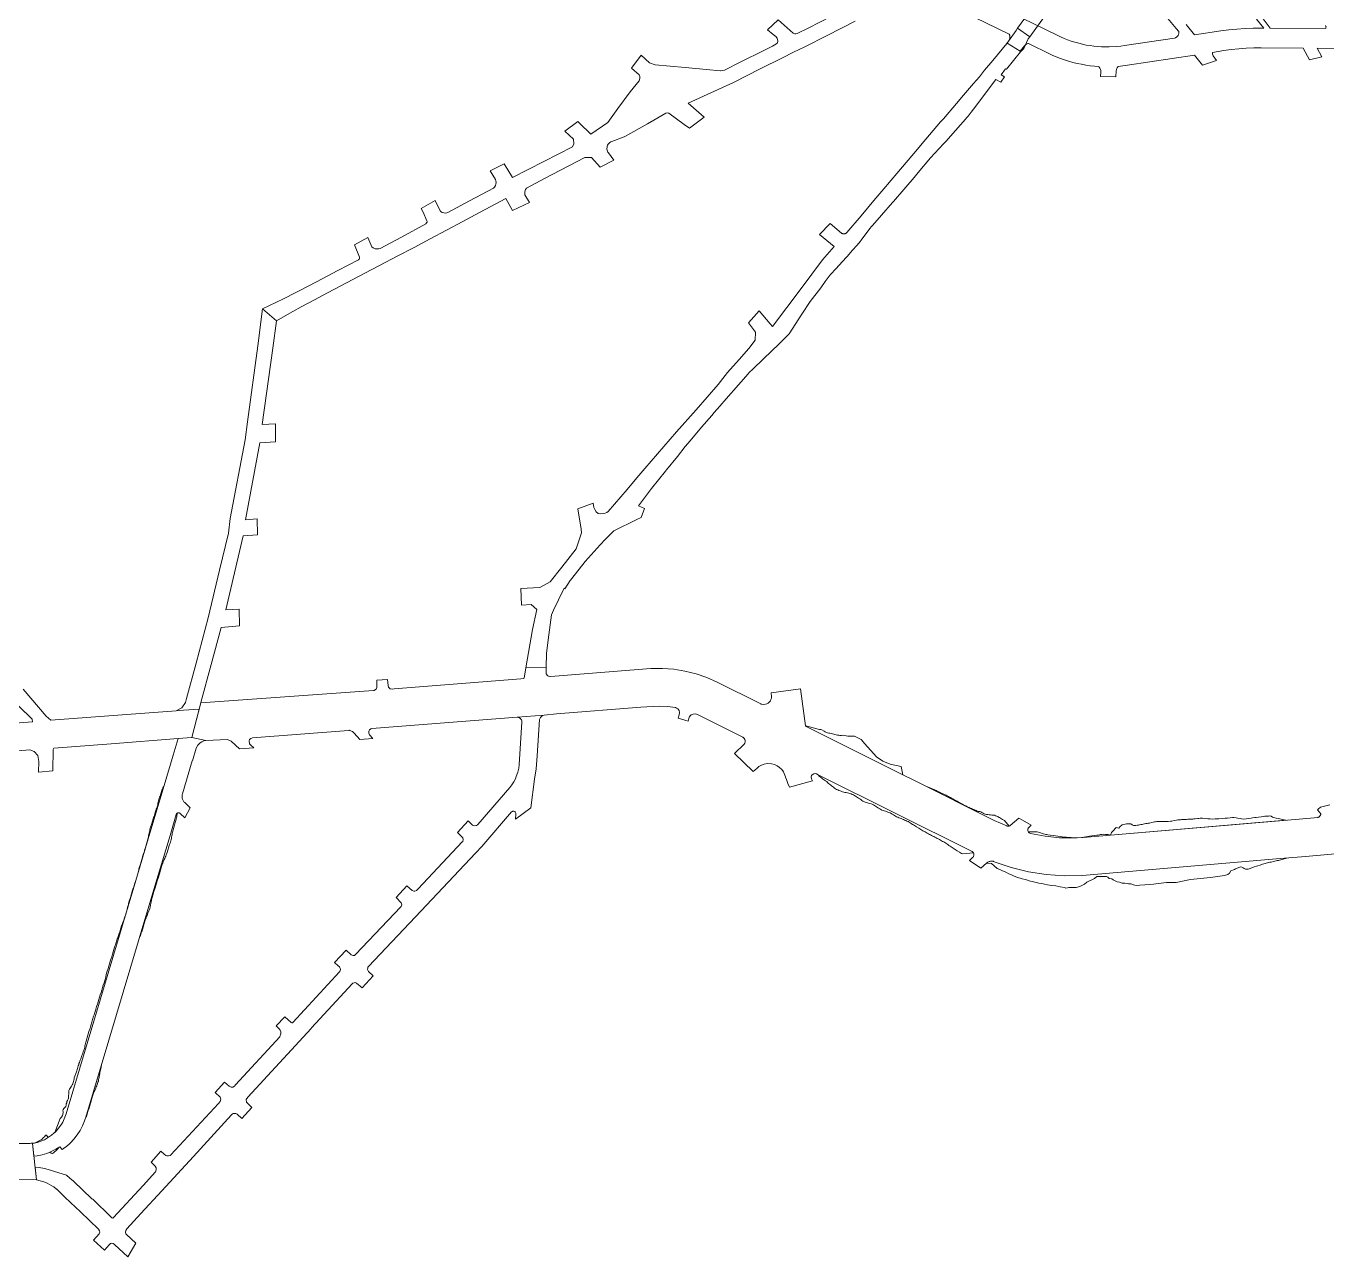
# Model space of a CAD drawing. Header units: inches. Extents: x 704148 to 723432, y 7075344 to 7101810.
# Drawn here: x 716539 to 717587, y 7083752 to 7084743 of the extents above; entities that cross this region are included whole.
import ezdxf

# ---------------------------------------------------------------- set-up
doc = ezdxf.new("R2010")
doc.units = ezdxf.units.IN
doc.header["$MEASUREMENT"] = 0
doc.layers.add('gisdb.gisadmin', color=7, linetype='Continuous', lineweight=9, true_color=0xccf5fc)

msp = doc.modelspace()

# ---------------------------------------------------------------- linework, layer by layer
at = {"layer": 'gisdb.gisadmin'}
for points in [[(717347.254, 7084734.1), (717337.4461, 7084741.0167), (717349.1944, 7084757.1122), (717349.3207, 7084757.2973), (717371.3727, 7084788.3666), (717398.2345, 7084827.3841), (717412.0596, 7084825.9885), (717409.5037, 7084822.5912), (717406.4338, 7084818.1321), (717401.6014, 7084811.113), (717381.2078, 7084781.4913), (717359.1712, 7084750.4431)], [(717347.254, 7084734.1), (717346.0147, 7084732.4005), (717345.6352, 7084731.8837), (717342.3, 7084724.7), (717339.831, 7084721.8361), (717328.44, 7084707.9), (717327.74, 7084708.38), (717324.07, 7084703.4), (717326.9061, 7084701.8007), (717323.9165, 7084697.5252), (717319.97, 7084699.63), (717301.96, 7084675.72), (717300.0209, 7084673.3424), (717297.4929, 7084670.2426), (717296.5812, 7084669.1248), (717295.46, 7084667.75), (717283.47, 7084654.09), (717279.79, 7084650.04), (717277.75, 7084647.78), (717267.33, 7084636.54), (717257.46, 7084624.83), (717257.41, 7084624.77), (717254.06, 7084620.8), (717247.53, 7084613.04), (717237.5, 7084601.6), (717236.57, 7084600.54), (717227.84, 7084590.58), (717220.5159, 7084582.2339), (717219.8635, 7084581.4318), (717219.5801, 7084581.0834), (717218.7638, 7084580.0796), (717211.95, 7084571.15), (717210, 7084568.6), (717202.18, 7084559.76), (717202.31, 7084559.64), (717193.83, 7084550.34), (717190.99, 7084547.22), (717187.04, 7084542.89), (717185.73, 7084541.45), (717182.3372, 7084537.1662), (717178.88, 7084531.92), (717170.41, 7084521.09), (717163.69, 7084510.74), (717153.37, 7084494.85), (717145.43, 7084486.87), (717132.84, 7084474.83), (717124.1, 7084466.47), (717121.35, 7084463.84), (717120.43, 7084462.8), (717112.55, 7084453.81), (717102.8, 7084442.69), (717097.69, 7084436.83), (717093.02, 7084431.49), (717091.11, 7084429.29), (717082.85, 7084419.93), (717073.7, 7084408.88), (717069.83, 7084404.13), (717063.46, 7084396.3), (717054.58, 7084385.4), (717053.81, 7084384.43), (717042.7, 7084370.36), (717041.06, 7084368.28), (717032.18, 7084356.36), (717036.9812, 7084354.3384), (717034.33, 7084347.09), (717030.7513, 7084345.3673), (717012.33, 7084336.5), (717009.5, 7084333.63), (717005.21, 7084329.27), (717001.36, 7084325.16), (716989.1411, 7084311.566), (716981.4684, 7084301.8226), (716977.4772, 7084296.7657), (716977.1262, 7084296.3216), (716972.75, 7084289.78), (716972.2034, 7084290.0936), (716971.7027, 7084289.2406), (716963.54, 7084272.64), (716962.18, 7084268.84), (716960.03, 7084252.68), (716958.09, 7084237.93), (716957.8788, 7084226.2426), (716941.4517, 7084226.0815), (716946.74, 7084256.9), (716950.3, 7084272.99), (716945.77, 7084277.07), (716937.8645, 7084276.6619), (716937.3101, 7084289.9655), (716952.58, 7084290.88), (716960.96, 7084295.19), (716970.46, 7084307.24), (716982.03, 7084321.93), (716982.27, 7084322.66), (716986.33, 7084334.85), (716985.88, 7084337.59), (716983.16, 7084354.12), (716995.7032, 7084358.6219), (716996.27, 7084355.19), (716996.85, 7084353.46), (716998.13, 7084351.67), (716999.74, 7084350.44), (717001.59, 7084350.13), (717003.91, 7084350.2), (717005.41, 7084350.53), (717006.5, 7084351), (717007.74, 7084351.86), (717022.93, 7084369.66), (717030.87, 7084378.9), (717037.26, 7084386.66), (717062.66, 7084416.14), (717078.65, 7084433.88), (717087.31, 7084443.89), (717096.22, 7084454.19), (717103.92, 7084463.89), (717113.0579, 7084474.1708), (717121.03, 7084483.14), (717126.07, 7084489.95), (717126.27, 7084496.27), (717120.5985, 7084503.7387), (717129.2571, 7084513.5673), (717138.1145, 7084503.0126), (717140.03, 7084500.73), (717151.62, 7084516.19), (717162.21, 7084530.31), (717171.75, 7084543.04), (717180.3, 7084554.44), (717189.74, 7084565.12), (717177.8481, 7084574.9877), (717186.5087, 7084583.8497), (717195.55, 7084576.08), (717195.9312, 7084575.8013), (717196.3513, 7084575.5859), (717196.8001, 7084575.439), (717197.2664, 7084575.3644), (717197.7386, 7084575.3639), (717198.205, 7084575.4375), (717198.6541, 7084575.5833), (717199.0748, 7084575.7978), (717199.4565, 7084576.0757), (717199.79, 7084576.41), (717211.3, 7084589.92), (717221.76, 7084602.19), (717231.33, 7084613.54), (717232.7, 7084615.16), (717243.06, 7084627.43), (717253.79, 7084640.15), (717263.43, 7084651.58), (717275.24, 7084665.58), (717277.64, 7084668.11), (717288.26, 7084680.48), (717293.84, 7084686.98), (717301.99, 7084696.45), (717306.6839, 7084701.9214), (717310.6765, 7084707.2215), (717317.5046, 7084714.9199), (717328.6737, 7084728.6361), (717330.0428, 7084730.493), (717336.1524, 7084739.2443), (717337.4461, 7084741.0167)], [(716727.08, 7084407.08), (716715.55, 7084345.17), (716725.145, 7084346.042), (716725.2324, 7084333.1434), (716713.73, 7084332.39), (716706.77, 7084302.49), (716699.8738, 7084272.8592), (716710.6382, 7084273.2316), (716710.9313, 7084259.9771), (716695.94, 7084258.66), (716687.93, 7084228.78), (716679.71, 7084198.11), (716678.3178, 7084192.9268), (716665.72, 7084191.9798), (716659.7422, 7084191.5305), (716664.3557, 7084193.8783), (716667.2593, 7084198.1125), (716668.1013, 7084201.4667), (716675.9685, 7084229.9233), (716685.5924, 7084266.4037), (716694.7338, 7084304.8172), (716701.8223, 7084334.5164), (716703.3922, 7084346.2315), (716715.4049, 7084409.5843), (716717.1458, 7084424.1063), (716725.6971, 7084485.1741), (716729.23, 7084515.14), (716740.66, 7084505.49), (716737.5675, 7084483.4152), (716728.96, 7084421.96), (716739.6741, 7084422.5114), (716739.7269, 7084408.0377)], [(716785.4289, 7083954.2659), (716768.7817, 7083936.17), (716768.5299, 7083935.8963), (716717.4892, 7083880.4342), (716716.283, 7083878.5244), (716716.5511, 7083876.4501), (716717.9818, 7083874.8653), (716720.8405, 7083872.1287), (716712.6248, 7083863.4305), (716708.893, 7083866.8413), (716707.7943, 7083867.4261), (716705.7066, 7083867.2642), (716705.1961, 7083867.0511), (716704.3777, 7083866.1614), (716673.7405, 7083832.8581), (716648.2391, 7083805.1376), (716631.4711, 7083786.9104), (716619.9863, 7083774.4229), (716619.169, 7083773.2705), (716618.9633, 7083771.7313), (716619.4051, 7083770.5101), (716619.8905, 7083769.9248), (716627.4063, 7083762.9038), (716620.8107, 7083751.8514), (716610.1959, 7083761.8033), (716609.0454, 7083762.6753), (716607.9818, 7083762.8754), (716606.9334, 7083762.6073), (716605.7512, 7083761.531), (716603.9059, 7083759.4181), (716602.1451, 7083757.4021), (716593.1907, 7083765.4919), (716597.7582, 7083770.4558), (716598.2382, 7083771.9327), (716598.1113, 7083772.9668), (716597.3145, 7083774.2594), (716582.7402, 7083788.1799), (716574.7637, 7083795.7987), (716570.2835, 7083800.0779), (716566.7676, 7083803.4361), (716565.7937, 7083804.3347), (716563.5901, 7083806.3677), (716563.5856, 7083806.3718), (716563.5348, 7083806.4104), (716561.1743, 7083808.2031), (716559.6135, 7083809.1881), (716555.9869, 7083811.1675), (716554.7324, 7083811.6809), (716553.2068, 7083812.3053), (716550.3389, 7083813.1961), (716547.4043, 7083813.8337), (716546.237, 7083824.1234), (716549.5661, 7083823.7626), (716553.6748, 7083822.9501), (716558.5233, 7083821.6988), (716561.9369, 7083820.744), (716571.6125, 7083817.7203), (716574.3023, 7083815.3669), (716577.2026, 7083812.8293), (716591.9203, 7083798.7716), (716592.7105, 7083798.2958), (716607.5567, 7083783.8366), (716607.9545, 7083783.4595), (716608.7152, 7083783.2201), (716609.4586, 7083783.6607), (716633.1952, 7083809.4629), (716643.1153, 7083820.3677), (716643.7616, 7083821.9745), (716643.6851, 7083823.5215), (716642.9604, 7083825.0153), (716640.8349, 7083827.1036), (716639.5872, 7083828.2932), (716647.5913, 7083836.9353), (716650.1852, 7083834.5585), (716651.5078, 7083833.5776), (716652.2927, 7083833.2934), (716653.6319, 7083833.1952), (716654.6983, 7083833.4472), (716655.1351, 7083833.6461), (716655.6292, 7083833.9594), (716693.9251, 7083875.5068), (716695.2131, 7083876.9041), (716695.8056, 7083878.7573), (716695.2754, 7083880.3966), (716691.1687, 7083884.1606), (716698.8217, 7083892.6506), (716702.5603, 7083889.2898), (716704.1885, 7083888.5286), (716705.514, 7083888.6468), (716706.7732, 7083889.4457), (716707.6493, 7083890.3961), (716743.1562, 7083929.0281), (716743.3648, 7083929.2541), (716743.3861, 7083929.3551), (716744.1304, 7083931.3875), (716744.058, 7083933.1225), (716743.614, 7083934.3499), (716742.8675, 7083935.4205), (716740.3638, 7083937.9127), (716747.1867, 7083945.1904), (716752.3586, 7083940.4677), (716753.0783, 7083940.2072), (716753.4962, 7083940.32), (716753.8602, 7083940.6284), (716791.235, 7083981.2557), (716791.656, 7083981.7044), (716791.7966, 7083982.1333), (716792.0246, 7083983.4118), (716791.8901, 7083984.1833), (716791.5605, 7083984.8937), (716791.243, 7083985.3092), (716790.3886, 7083986.1198), (716787.4254, 7083988.8852), (716796.6271, 7083998.7248), (716800.7787, 7083994.9558), (716802.2581, 7083994.4837), (716803.2916, 7083994.6161), (716804.3258, 7083995.2084), (716840.7603, 7084033.6742), (716840.9032, 7084033.825), (716840.9138, 7084033.8861), (716841.4044, 7084035.3595), (716841.0926, 7084036.8808), (716836.8414, 7084041.1667), (716845.6038, 7084050.5228), (716849.8427, 7084046.7609), (716851.0665, 7084046.3264), (716852.107, 7084046.3801), (716853.2796, 7084046.9381), (716854.5764, 7084048.2597), (716890.2348, 7084085.9619), (716890.4064, 7084086.1535), (716890.5228, 7084086.3984), (716890.8831, 7084087.9089), (716890.5671, 7084089.1685), (716889.9562, 7084089.9955), (716886.3229, 7084093.4655), (716894.8613, 7084102.8872), (716898.5654, 7084099.4537), (716899.9953, 7084098.848), (716901.5365, 7084099.0383), (716902.4196, 7084099.5911), (716902.4499, 7084099.6003), (716902.6859, 7084099.8638), (716928.3883, 7084129.7716), (716930.1137, 7084131.9662), (716931.6413, 7084134.3028), (716932.9595, 7084136.7637), (716933.7312, 7084138.5663), (716934.9289, 7084141.9824), (716935.6648, 7084145.394), (716936.0102, 7084148.048), (716938.2434, 7084182.532), (716938.0839, 7084183.564), (716937.8309, 7084184.2137), (716937.4688, 7084184.8095), (716937.0088, 7084185.3335), (716935.8532, 7084186.1046), (716934.5037, 7084186.434), (716956.0936, 7084188.1), (716954.8835, 7084187.6109), (716954.1652, 7084187.1172), (716953.2751, 7084186.1625), (716952.5277, 7084184.5951), (716950.5166, 7084155.2568), (716949.7376, 7084144.7169), (716948.3236, 7084136.6013), (716945.4179, 7084113.4068), (716933.004, 7084104.2957), (716933.3506, 7084108.6837), (716933.279, 7084109.2008), (716933.076, 7084109.6818), (716932.7554, 7084110.0939), (716932.4868, 7084110.3162), (716931.6847, 7084110.6421), (716930.9902, 7084110.6375), (716930.654, 7084110.545), (716930.1925, 7084110.3008), (716929.927, 7084110.0749), (716905.9716, 7084082.2072), (716900.8938, 7084076.8407), (716857.0759, 7084030.5312), (716814.5953, 7083985.6185), (716814.1059, 7083985.0996), (716814.0995, 7083984.7022), (716814.0069, 7083983.152), (716814.7019, 7083981.7633), (716818.505, 7083978.1029), (716809.4756, 7083968.5008), (716805.0663, 7083972.3594), (716804.0709, 7083972.6673), (716802.2958, 7083972.3444), (716802.0352, 7083972.3026), (716801.4876, 7083971.722), (716785.445, 7083954.2833)], [(717193.3307, 7084171.7823), (717194.374, 7084171.6335), (717195.486, 7084171.6222), (717196.7559, 7084171.9277), (717200.56, 7084171.165), (717206.09, 7084171.14), (717211.445, 7084168.52), (717214.34, 7084164.84), (717223.659, 7084154.5178), (717228.8426, 7084150.9337), (717234.8902, 7084148.6315), (717243.6908, 7084146.6578), (717245.113, 7084139.9283), (717166.549, 7084179.1255), (717167.9969, 7084179.2435), (717168.9246, 7084178.8629), (717169.8935, 7084178.5649), (717170.8621, 7084178.2664), (717171.8305, 7084177.9675), (717172.818, 7084177.7068), (717173.8119, 7084177.459), (717174.7991, 7084177.1976), (717175.7695, 7084176.9028), (717176.7568, 7084176.6416), (717177.8089, 7084176.5105), (717178.9013, 7084176.46), (717179.8886, 7084176.1989), (717181.6068, 7084175.1629), (717182.4654, 7084174.644), (717184.3207, 7084173.8826), (717185.3101, 7084173.6258), (717186.3125, 7084173.395), (717187.3146, 7084173.1637), (717188.3165, 7084172.9318), (717189.3305, 7084172.7243), (717190.3443, 7084172.5163), (717191.3172, 7084172.2264), (717192.2871, 7084171.9304)], [(716558.0857, 7083836.2417), (716557.6689, 7083836.0754), (716555.5872, 7083835.245), (716551.781, 7083834.0994), (716547.8893, 7083833.29), (716545.2329, 7083832.9756), (716544.077, 7083843.1649), (716544.0481, 7083843.1921), (716545.2619, 7083843.3795), (716548.142, 7083844.0858), (716550.9495, 7083845.0404), (716553.6632, 7083846.2362), (716556.2623, 7083847.6638), (716558.7271, 7083849.3126), (716559.4942, 7083849.9289), (716559.5937, 7083849.9987), (716559.711, 7083850.1031), (716561.0388, 7083851.1699), (716563.1799, 7083853.2216), (716565.134, 7083855.4522), (716566.8862, 7083857.8445), (716568.4233, 7083860.3805), (716569.7335, 7083863.0407), (716570.8068, 7083865.8051), (716571.1836, 7083866.9877), (716626.5241, 7084052.2903), (716639.516, 7084095.7927), (716650.1101, 7084131.2663), (716650.1102, 7084131.2663), (716657.4599, 7084155.876), (716661.4071, 7084169.0929), (716672.5454, 7084169.9301), (716683.8271, 7084167.5918), (716682.1253, 7084167.2145), (716680.5149, 7084166.5474), (716679.0448, 7084165.6108), (716677.5638, 7084164.1998), (716677.1989, 7084163.7649), (716675.8937, 7084161.5041), (716672.8588, 7084151.2914), (716672.7908, 7084151.2974), (716664.837, 7084124.665), (716664.6879, 7084124.0728), (716664.5911, 7084123.4698), (716664.5471, 7084122.8609), (716664.5471, 7084122.8608), (716664.5471, 7084122.8606), (716664.5564, 7084122.2501), (716664.6188, 7084121.6438), (716664.6189, 7084121.6427), (716664.619, 7084121.6422), (716664.734, 7084121.043), (716664.901, 7084120.4556), (716665.1186, 7084119.885), (716665.3851, 7084119.3355), (716665.6984, 7084118.8114), (716666.0563, 7084118.3165), (716666.456, 7084117.8546), (716666.5273, 7084117.7722), (716666.7309, 7084117.5794), (716671.2143, 7084113.3333), (716671.2042, 7084113.3155), (716666.7284, 7084105.4023), (716663.128, 7084108.8061), (716662.9752, 7084108.9505), (716662.855, 7084109.0225), (716662.7051, 7084109.1122), (716662.5542, 7084109.2025), (716662.3851, 7084109.2506), (716662.2173, 7084109.2984), (716662.0482, 7084109.3465), (716661.8726, 7084109.3493), (716661.6977, 7084109.352), (716661.5221, 7084109.3547), (716661.3516, 7084109.3119), (716661.1821, 7084109.2693), (716661.0119, 7084109.2265), (716660.8583, 7084109.141), (716660.7058, 7084109.0561), (716660.5522, 7084108.9706), (716660.426, 7084108.8482), (716660.3006, 7084108.7267), (716660.1745, 7084108.6044), (716660.0842, 7084108.4536), (716659.9945, 7084108.3037), (716659.9071, 7084108.1575), (716659.8557, 7084107.9841), (716654.8469, 7084091.2141), (716641.855, 7084047.7118), (716587.0985, 7083864.3644), (716586.073, 7083861.3052), (716584.422, 7083857.4034), (716582.4372, 7083853.6605), (716580.1338, 7083850.1047), (716577.5292, 7083846.7632), (716574.6433, 7083843.6615), (716574.2496, 7083843.3062), (716571.498, 7083840.8231), (716570.201, 7083839.8434), (716568.1173, 7083838.2696), (716566.2084, 7083840.5635), (716562.8288, 7083838.507), (716559.2792, 7083836.7179)], [(717176.7142, 7084140.0802), (717300.7472, 7084078.1975), (717301.1696, 7084077.8946), (717301.5361, 7084077.5195), (717301.8213, 7084077.1022), (717301.8092, 7084077.101), (717301.6053, 7084077.0819), (717293.2065, 7084076.294), (717292.3161, 7084076.7492), (717291.445, 7084077.2433), (717290.5739, 7084077.7373), (717288.8421, 7084078.746), (717288.0061, 7084079.3103), (717287.1701, 7084079.8746), (717286.3341, 7084080.4389), (717285.498, 7084081.0032), (717284.6538, 7084081.5509), (717283.8171, 7084082.1139), (717282.9753, 7084082.6667), (717282.1266, 7084083.2056), (717281.2779, 7084083.7444), (717280.4292, 7084084.2833), (717279.5805, 7084084.8221), (717278.7318, 7084085.361), (717277.8831, 7084085.8999), (717277.0276, 7084086.4251), (717276.1671, 7084086.9402), (717275.3044, 7084087.4511), (717274.4198, 7084087.918), (717273.5311, 7084088.3768), (717272.6425, 7084088.8356), (717271.7539, 7084089.2944), (717270.8652, 7084089.7532), (717269.9766, 7084090.212), (717269.0879, 7084090.6708), (717268.1993, 7084091.1297), (717267.3107, 7084091.5885), (717266.422, 7084092.0473), (717265.5334, 7084092.5061), (717264.6447, 7084092.9649), (717263.7576, 7084093.4268), (717262.8996, 7084093.9469), (717262.0415, 7084094.467), (717261.1835, 7084094.9871), (717260.3254, 7084095.5073), (717259.4674, 7084096.0274), (717258.6093, 7084096.5475), (717257.7512, 7084097.0676), (717256.0351, 7084098.1079), (717255.1771, 7084098.628), (717254.319, 7084099.1481), (717253.461, 7084099.6682), (717252.8556, 7084100.0352), (717252.8519, 7084100.0281), (717251.7449, 7084100.7085), (717250.8868, 7084101.2286), (717250.0288, 7084101.7487), (717249.1707, 7084102.2689), (717248.3127, 7084102.789), (717247.3715, 7084103.1425), (717246.4479, 7084103.5313), (717245.5127, 7084103.8968), (717244.5915, 7084104.2903), (717243.6703, 7084104.6838), (717242.7491, 7084105.0773), (717241.8278, 7084105.4708), (717240.9066, 7084105.8643), (717239.9854, 7084106.2578), (717239.0642, 7084106.6513), (717238.2045, 7084107.1681), (717237.3464, 7084107.6883), (717236.4884, 7084108.2084), (717235.6303, 7084108.7285), (717234.7723, 7084109.2486), (717233.8335, 7084109.6069), (717232.8889, 7084109.9537), (717231.9611, 7084110.334), (717231.0013, 7084110.6502), (717230.0328, 7084110.9489), (717229.0642, 7084111.2475), (717228.0963, 7084111.5473), (717227.2382, 7084112.0674), (717226.3801, 7084112.5875), (717225.5221, 7084113.1077), (717224.664, 7084113.6278), (717223.806, 7084114.1479), (717222.9479, 7084114.668), (717222.0899, 7084115.1882), (717221.2318, 7084115.7083), (717220.3738, 7084116.2284), (717219.4245, 7084116.5656), (717218.4219, 7084116.796), (717217.4272, 7084117.0423), (717216.4543, 7084117.3322), (717215.4938, 7084117.6469), (717214.5434, 7084117.982), (717213.6292, 7084118.3896), (717212.7147, 7084118.7966), (717211.8965, 7084119.3967), (717211.0831, 7084120.0061), (717210.26, 7084120.5964), (717209.4, 7084121.1125), (717208.5396, 7084121.628), (717207.692, 7084122.169), (717206.9293, 7084122.8804), (717206.0222, 7084123.3021), (717205.1228, 7084123.7395), (717204.222, 7084124.1739), (717203.3179, 7084124.6016), (717202.397, 7084124.9959), (717201.4453, 7084125.3283), (717200.4056, 7084125.4843), (717199.3654, 7084125.6394), (717198.347, 7084125.838), (717197.3706, 7084126.121), (717196.3938, 7084126.4031), (717195.431, 7084126.7133), (717194.4779, 7084127.0429), (717193.5319, 7084127.3867), (717192.6043, 7084127.7674), (717191.666, 7084128.1268), (717190.7945, 7084128.6199), (717189.9843, 7084129.236), (717189.1959, 7084129.8956), (717188.4072, 7084130.5549), (717187.6185, 7084131.2139), (717186.8296, 7084131.8726), (717186.0273, 7084132.5045), (717185.1957, 7084133.0777), (717184.43, 7084133.7828), (717183.6662, 7084134.492), (717182.8331, 7084135.0621), (717181.9898, 7084135.6117), (717181.1414, 7084136.1512), (717180.3445, 7084136.7938), (717179.5341, 7084137.4095), (717178.7223, 7084138.0224), (717177.8604, 7084138.5347)], [(716639.516, 7084095.7927), (716626.5241, 7084052.2903), (716571.1836, 7083866.9877), (716570.8068, 7083865.8051), (716569.7335, 7083863.0407), (716568.4233, 7083860.3805), (716566.8862, 7083857.8445), (716565.134, 7083855.4522), (716563.1799, 7083853.2216), (716562.0123, 7083852.1027), (716562.0196, 7083852.159), (716566.34, 7083863.2118), (716566.83, 7083863.8059), (716567.3954, 7083864.3715), (716568.3737, 7083865.6118), (716568.5428, 7083866.3771), (716568.6676, 7083867.152), (716568.7564, 7083867.9312), (716568.7029, 7083868.7468), (716568.6648, 7083869.6094), (716568.8005, 7083870.6125), (716569.4579, 7083871.4598), (716570.2395, 7083872.27), (716571.0221, 7083873.0799), (716571.2961, 7083874.0417), (716571.145, 7083875.1305), (716571.6627, 7083876.0195), (716571.8647, 7083877.0028), (716572.3799, 7083877.8926), (716572.7189, 7083878.835), (716572.9769, 7083879.8016), (716573.1591, 7083880.7908), (716573.233, 7083881.8124), (716573.3718, 7083882.8146), (716573.3832, 7083883.8549), (716573.3572, 7083884.9063), (716573.4018, 7083885.9366), (716573.8526, 7083886.8456), (716574.4679, 7083887.7055), (716575.0848, 7083888.5649), (716575.6187, 7083889.4491), (716576.0999, 7083890.349), (716576.4714, 7083891.2817), (716576.8322, 7083892.2176), (716577.1182, 7083893.1758), (716577.4046, 7083894.1339), (716577.6914, 7083895.0919), (716577.6909, 7083896.1357), (716579.4187, 7083900.8379), (716579.7078, 7083901.7952), (716579.9972, 7083902.7525), (716580.328, 7083903.6973), (716580.6669, 7083904.6397), (716581.0062, 7083905.582), (716581.2947, 7083906.5395), (716581.5476, 7083907.5077), (716581.8478, 7083908.4616), (716582.2225, 7083909.3934), (716582.569, 7083910.3335), (716582.9087, 7083911.2757), (716583.2112, 7083912.229), (716583.5142, 7083913.1822), (716583.9197, 7083914.1047), (716584.2869, 7083915.0387), (716584.6494, 7083915.9741), (716584.9783, 7083916.9195), (716585.2644, 7083917.8777), (716585.5864, 7083918.8252), (716585.8652, 7083919.7856), (716586.1292, 7083920.7504), (716586.3485, 7083921.7285), (716586.6102, 7083922.694), (716587.113, 7083924.6311), (716587.3925, 7083925.5913), (716587.915, 7083927.5225), (716588.1941, 7083928.4828), (716588.7187, 7083930.4134), (716588.921, 7083931.3967), (716589.546, 7083933.2973), (716590.169, 7083935.1985), (716590.4498, 7083936.1583), (716590.7442, 7083937.114), (716591.2465, 7083939.0513), (716591.5194, 7083940.0134), (716591.8146, 7083940.9689), (716592.078, 7083941.9339), (716592.3415, 7083942.8989), (716592.6812, 7083943.841), (716593.0259, 7083944.7817), (716593.3451, 7083945.7301), (716593.6917, 7083946.6702), (716593.9912, 7083947.6244), (716594.2594, 7083948.5879), (716594.5617, 7083949.5413), (716595.0106, 7083950.9848), (716595.1506, 7083951.4527), (716595.7368, 7083953.3649), (716596.3375, 7083955.2728), (716596.9397, 7083957.1803), (716597.5316, 7083959.0908), (716598.1559, 7083960.9916), (716598.7383, 7083962.9049), (716599.3436, 7083964.8115), (716599.9213, 7083966.7262), (716600.5011, 7083968.6404), (716601.1196, 7083970.5429), (716601.7269, 7083972.4489), (716602.3489, 7083974.3504), (716602.648, 7083975.3047), (716603.1575, 7083977.2398), (716603.5555, 7083979.2083), (716604.069, 7083981.1422), (716604.9507, 7083984.0098), (716605.5385, 7083985.9215), (716606.1263, 7083987.8333), (716607.008, 7083990.7009), (716607.8898, 7083993.5685), (716608.4776, 7083995.4802), (716609.0654, 7083997.392), (716609.6532, 7083999.3037), (716610.241, 7084001.2154), (716610.5349, 7084002.1713), (716610.8288, 7084003.1272), (716611.1227, 7084004.083), (716611.4166, 7084005.0389), (716611.7105, 7084005.9948), (716612.0202, 7084006.9459), (716612.3797, 7084007.8822), (716612.7391, 7084008.8185), (716613.4468, 7084010.6944), (716614.0256, 7084012.6089), (716614.3098, 7084013.5676), (716614.5954, 7084014.526), (716615.2584, 7084016.4153), (716615.8972, 7084018.3118), (716616.2177, 7084019.2597), (716616.9358, 7084021.1325), (716617.558, 7084023.034), (716618.2221, 7084024.923), (716619.1781, 7084027.7684), (716619.7352, 7084029.6893), (716620.238, 7084031.6264), (716620.7392, 7084033.564), (716621.3183, 7084035.4784), (716621.5424, 7084036.4551), (716622.0662, 7084038.3859), (716622.907, 7084041.2658), (716623.1744, 7084042.2295), (716623.7086, 7084044.1573), (716623.9817, 7084045.1194), (716624.6161, 7084047.0172), (716624.9595, 7084047.9583), (716625.5929, 7084049.8564), (716626.5881, 7084052.6901), (716626.6661, 7084052.931), (716628.605, 7084059.3995), (716628.5948, 7084059.3963), (716629.3826, 7084062.292), (716629.6227, 7084063.2639), (716629.8629, 7084064.2358), (716630.1116, 7084065.2052), (716630.4089, 7084066.16), (716630.6926, 7084067.119), (716630.9677, 7084068.0804), (716631.247, 7084069.0407), (716631.5406, 7084069.9966), (716631.8465, 7084070.9489), (716632.1607, 7084071.8987), (716632.4589, 7084072.8533), (716632.7163, 7084073.8201), (716632.993, 7084074.7811), (716633.2799, 7084075.7391), (716633.6053, 7084076.6855), (716633.9049, 7084077.6397), (716634.1848, 7084078.5997), (716634.4394, 7084079.5673), (716634.7206, 7084080.527), (716635.0153, 7084081.4827), (716635.31, 7084082.4383), (716635.5702, 7084083.4042), (716635.8455, 7084084.3656), (716636.1205, 7084085.3272), (716636.3691, 7084086.2965), (716636.6195, 7084087.2654), (716636.8792, 7084088.2315), (716637.1501, 7084089.1942), (716637.4145, 7084090.1589), (716637.6416, 7084091.1347), (716637.8533, 7084092.1152), (716638.065, 7084093.0956), (716638.2767, 7084094.076), (716638.4974, 7084095.0537), (716638.699, 7084096.0371), (716638.9819, 7084096.9963), (716639.2648, 7084097.9555), (716639.8309, 7084099.8737), (716640.1141, 7084100.8328), (716640.4048, 7084101.7896), (716640.7179, 7084102.7397), (716641.0439, 7084103.686), (716641.3619, 7084104.6347), (716641.6799, 7084105.5834), (716641.9979, 7084106.532), (716642.3004, 7084107.4853), (716642.5858, 7084108.4437), (716643.1895, 7084110.3507), (716643.4982, 7084111.3022), (716643.7964, 7084112.2567), (716644.1223, 7084113.2031), (716644.4345, 7084114.1535), (716644.7561, 7084115.1011), (716644.9891, 7084116.0751), (716645.142, 7084117.0731), (716645.295, 7084118.0711), (716645.5086, 7084119.0509), (716645.7932, 7084120.0095), (716646.078, 7084120.9682), (716646.484, 7084121.8906), (716646.8987, 7084122.8103), (716647.1929, 7084123.7661), (716647.4703, 7084124.7269), (716647.7948, 7084125.6736), (716648.0702, 7084126.635), (716648.3472, 7084127.596), (716648.7464, 7084128.5204), (716649.1921, 7084129.4309), (716649.6378, 7084130.3414), (716650.0837, 7084131.2519), (716650.1101, 7084131.2663)], [(717303.9132, 7084111.1934), (717304.7835, 7084110.6979), (717305.7606, 7084110.4164), (717306.8843, 7084110.4286), (717307.9188, 7084110.2621), (717308.726, 7084109.6401), (717309.5815, 7084109.1149), (717310.4518, 7084108.6193), (717311.3674, 7084108.2146), (717312.4144, 7084108.0731), (717313.4614, 7084107.9317), (717314.5136, 7084107.8007), (717315.5677, 7084107.6735), (717316.6586, 7084107.6201), (717317.7508, 7084107.5694), (717318.7929, 7084107.4181), (717319.7005, 7084106.9974), (717320.6132, 7084106.6895), (717321.4144, 7084106.3425), (717322.1469, 7084105.8535), (717322.9416, 7084105.4924), (717323.6724, 7084104.9939), (717324.4461, 7084104.5849), (717325.1601, 7084104.0407), (717326.8037, 7084103.3024), (717330.4975, 7084098.6566), (717330.5039, 7084098.6499), (717330.03, 7084098.5606), (717329.5056, 7084098.5545), (717328.9881, 7084098.6395), (717328.6172, 7084098.7696), (717318.563, 7084103.2824), (717263.3762, 7084130.8163), (717263.4102, 7084130.8094), (717266.2634, 7084129.8083), (717268.094, 7084128.9976), (717269.9246, 7084128.1868), (717270.8528, 7084127.8073), (717271.7128, 7084127.291), (717272.611, 7084126.8514), (717274.4074, 7084125.9721), (717275.3056, 7084125.5325), (717276.2071, 7084125.0994), (717277.1013, 7084124.6518), (717278.0303, 7084124.2738), (717279.0055, 7084123.9885), (717279.9186, 7084123.5787), (717280.792, 7084123.0894), (717281.6629, 7084122.595), (717282.5366, 7084122.1061), (717283.4102, 7084121.6172), (717284.2853, 7084121.1313), (717285.1627, 7084120.6499), (717286.04, 7084120.1684), (717286.917, 7084119.6863), (717287.7939, 7084119.2039), (717288.6722, 7084118.7243), (717289.5493, 7084118.2424), (717290.4198, 7084117.7474), (717291.2904, 7084117.2523), (717292.1518, 7084116.7388), (717293.0109, 7084116.221), (717294.768, 7084115.2627), (717295.6906, 7084114.8722), (717296.582, 7084114.4187), (717297.493, 7084114.0049), (717298.4043, 7084113.5914), (717299.3156, 7084113.178), (717300.2275, 7084112.7658), (717301.156, 7084112.3869), (717302.0846, 7084112.0081), (717303.0131, 7084111.6292)], [(716630.672, 7084009.7247), (716630.1002, 7084008.0922), (716641.855, 7084047.7118), (716654.8469, 7084091.2141), (716659.8557, 7084107.9841), (716659.9184, 7084108.1469), (716659.9945, 7084108.3037), (716660.0842, 7084108.4536), (716660.1865, 7084108.5949), (716660.3006, 7084108.7267), (716660.426, 7084108.8482), (716660.5522, 7084108.9706), (716660.5983, 7084108.9654), (716660.616, 7084108.2772), (716660.3949, 7084107.2996), (716660.2395, 7084106.3024), (716659.9776, 7084105.337), (716659.7216, 7084104.3698), (716659.2077, 7084102.436), (716658.9507, 7084101.4691), (716658.4364, 7084099.5354), (716658.1791, 7084098.5686), (716657.9218, 7084097.6018), (716657.324, 7084095.693), (716657.046, 7084094.7324), (716656.8412, 7084093.7499), (716656.6389, 7084092.7667), (716656.4762, 7084091.7716), (716656.3237, 7084090.7736), (716656.1412, 7084089.7844), (716655.9676, 7084088.7926), (716655.7899, 7084087.8021), (716655.6032, 7084086.8142), (716655.3155, 7084085.8564), (716654.8731, 7084084.9449), (716654.5557, 7084083.9961), (716654.2656, 7084083.039), (716653.6853, 7084081.1251), (716653.395, 7084080.1681), (716653.1046, 7084079.2112), (716652.4653, 7084077.3149), (716651.7359, 7084075.4454), (716651.3819, 7084074.5075), (716651.0551, 7084073.5614), (716650.6811, 7084072.6295), (716650.2377, 7084071.7183), (716649.3505, 7084069.8959), (716648.9473, 7084068.9727), (716648.656, 7084068.0161), (716648.3647, 7084067.0594), (716648.0734, 7084066.1028), (716647.1994, 7084063.2329), (716646.3255, 7084060.3629), (716645.4515, 7084057.493), (716644.5775, 7084054.6231), (716643.9949, 7084052.7098), (716643.7036, 7084051.7532), (716642.8296, 7084048.8833), (716641.9556, 7084046.0133), (716641.0817, 7084043.1434), (716640.499, 7084041.2301), (716639.926, 7084039.314), (716639.5592, 7084037.3362), (716639.1925, 7084035.3585), (716638.8257, 7084033.3807), (716638.5045, 7084032.433), (716637.8467, 7084030.5422), (716637.1192, 7084028.6722), (716636.3916, 7084026.8022), (716636.0278, 7084025.8672), (716635.664, 7084024.9322), (716635.3003, 7084023.9972), (716634.9639, 7084023.054), (716634.6726, 7084022.0973), (716634.3813, 7084021.1407), (716634.0899, 7084020.184), (716633.7986, 7084019.2274), (716633.5073, 7084018.2708), (716633.216, 7084017.3141), (716632.9247, 7084016.3575), (716632.6333, 7084015.4008), (716632.3266, 7084014.4488), (716631.9917, 7084013.5052), (716631.6618, 7084012.5601), (716631.3319, 7084011.6149), (716631.0019, 7084010.6698)], [(717412.3276, 7084091.4718), (717413.1323, 7084093.5163), (717414.044, 7084094.598), (717414.9742, 7084095.461), (717415.8594, 7084096.8538), (717416.8085, 7084097.4956), (717418.864, 7084096.9273), (717419.7639, 7084098.1472), (717421.6455, 7084099.6257), (717425.1552, 7084100.5773), (717428.5898, 7084100.5773), (717429.6575, 7084099.8238), (717430.7138, 7084099.2036), (717431.7259, 7084099.1035), (717432.7238, 7084099.1706), (717433.7152, 7084099.3144), (717434.7033, 7084099.4973), (717435.6906, 7084099.6882), (717436.6778, 7084099.882), (717437.6647, 7084100.0786), (717438.6538, 7084100.2487), (717439.6405, 7084100.4481), (717440.626, 7084100.6612), (717441.6152, 7084100.8303), (717442.6042, 7084101.0024), (717443.5929, 7084101.1775), (717445.567, 7084101.5674), (717446.5536, 7084101.767), (717447.5378, 7084101.9953), (717448.5264, 7084102.1718), (717449.5223, 7084102.2624), (717450.5238, 7084102.2879), (717452.5286, 7084102.3158), (717453.5305, 7084102.3358), (717454.5321, 7084102.3591), (717455.5346, 7084102.3722), (717457.5403, 7084102.3908), (717458.5427, 7084102.4047), (717460.5292, 7084102.6482), (717461.5233, 7084102.7601), (717463.4918, 7084103.2158), (717465.4667, 7084103.5956), (717466.459, 7084103.7282), (717467.4559, 7084103.8069), (717468.4559, 7084103.8496), (717469.4557, 7084103.895), (717471.4545, 7084103.9939), (717472.4535, 7084104.0474), (717473.4524, 7084104.1036), (717474.451, 7084104.1625), (717475.4542, 7084104.1672), (717477.4553, 7084104.2384), (717478.4523, 7084104.3163), (717479.4458, 7084104.4356), (717480.439, 7084104.5581), (717482.4254, 7084104.8032), (717483.4215, 7084104.8911), (717484.4198, 7084104.953), (717485.4182, 7084105.0148), (717486.4241, 7084104.9875), (717488.4524, 7084104.739), (717490.4709, 7084104.6068), (717492.4916, 7084104.4485), (717494.507, 7084104.3515), (717496.5033, 7084104.4803), (717498.5, 7084104.6032), (717499.5015, 7084104.628), (717502.4867, 7084104.93), (717504.4845, 7084105.0408), (717506.4787, 7084105.1935), (717508.4705, 7084105.3745), (717510.4588, 7084105.5974), (717511.4649, 7084105.5679), (717513.5011, 7084105.2276), (717514.5189, 7084105.0597), (717516.5557, 7084104.7115), (717517.5742, 7084104.5367), (717519.6014, 7084104.3019), (717521.5899, 7084104.5223), (717523.5704, 7084104.8361), (717525.5539, 7084105.1145), (717526.5396, 7084105.3255), (717528.5246, 7084105.5872), (717529.5179, 7084105.7083), (717531.5059, 7084105.9337), (717533.489, 7084106.2176), (717535.469, 7084106.538), (717536.4676, 7084106.5968), (717537.4666, 7084106.6517), (717539.4608, 7084106.8043), (717540.4532, 7084106.9355), (717541.4827, 7084106.6309), (717542.5486, 7084105.8985), (717543.584, 7084105.5243), (717544.6144, 7084105.2088), (717545.6344, 7084105.0165), (717547.6645, 7084104.7469), (717548.6767, 7084104.6462), (717549.7084, 7084104.3152), (717550.63, 7084103.9217), (717553.4751, 7084103.524)], [(717412.2991, 7084091.512), (717412.3276, 7084091.4718), (717390.1598, 7084089.5876), (717382.9636, 7084089.1693), (717371.2047, 7084089.3142), (717359.5032, 7084090.4834), (717347.7968, 7084092.6966), (717347.288, 7084092.8977), (717346.8411, 7084093.1722), (717346.4487, 7084093.5202), (717346.1227, 7084093.931), (717346.0521, 7084094.0615), (717346.1216, 7084094.0864), (717353.2565, 7084093.9891), (717354.9706, 7084093.5497), (717356.673, 7084093.0208), (717357.5279, 7084092.764), (717358.3861, 7084092.5188), (717360.109, 7084092.0424), (717360.9741, 7084091.8145), (717361.8446, 7084091.6167), (717363.5946, 7084091.2693), (717366.253, 7084091.0237), (717368.0169, 7084090.7587), (717369.7842, 7084090.4954), (717371.5567, 7084090.2568), (717373.334, 7084090.043), (717375.1157, 7084089.8539), (717376.9016, 7084089.6898), (717378.6911, 7084089.5507), (717380.4841, 7084089.4367), (717382.2798, 7084089.3555), (717383.1781, 7084089.3402), (717385.3445, 7084089.3464), (717389.1597, 7084089.6301), (717392.349, 7084090.0761), (717395.3248, 7084090.4877), (717397.3087, 7084090.762), (717399.2926, 7084091.0364), (717401.2751, 7084091.327), (717402.2652, 7084091.4861), (717403.2553, 7084091.645), (717404.2455, 7084091.8029), (717405.2357, 7084091.9608), (717406.2271, 7084092.1045), (717408.2467, 7084091.9588), (717410.2582, 7084091.9075)], [(717529.8476, 7084066.4072), (717527.893, 7084065.788), (717525.9444, 7084065.0982), (717523.9983, 7084064.379), (717523.0261, 7084064.0103), (717522.0328, 7084063.8885), (717521.0137, 7084064.0708), (717519.9656, 7084064.5951), (717518.9178, 7084065.1143), (717517.881, 7084065.5053), (717516.8507, 7084065.819), (717514.9027, 7084065.1224), (717512.9678, 7084064.2721), (717511.9991, 7084063.8609), (717509.0875, 7084062.6942), (717507.9613, 7084060.7343), (717506.5982, 7084059.7092), (717504.021, 7084058.9908), (717492.8621, 7084057.4377), (717476.7519, 7084055.5887), (717465.0757, 7084053.296), (717457.3161, 7084053.296), (717448.7628, 7084052.1389), (717446.7803, 7084051.8707), (717443.7892, 7084051.6379), (717439.7932, 7084051.4212), (717435.8108, 7084051.0452), (717432.8131, 7084050.8908), (717430.7589, 7084051.4428), (717428.6851, 7084052.2267), (717426.6829, 7084052.1675), (717425.6501, 7084052.5117), (717423.628, 7084052.6863), (717421.6066, 7084052.8528), (717419.5506, 7084053.427), (717417.4992, 7084053.9477), (717415.4134, 7084054.8722), (717414.3552, 7084055.5147), (717413.2913, 7084056.2238), (717411.2576, 7084056.5347), (717410.1554, 7084057.6947), (717409.1243, 7084058.0185), (717407.1175, 7084058.0132), (717404.1074, 7084058.0053), (717403.104, 7084058.0027), (717401.0973, 7084057.9974), (717399.2113, 7084056.5708), (717398.2575, 7084055.9851), (717397.2994, 7084055.449), (717395.3559, 7084054.6996), (717393.2237, 7084053.5406), (717391.3029, 7084052.03), (717390.1851, 7084051.5234), (717389.0631, 7084050.9923), (717387.9346, 7084050.4645), (717385.6496, 7084049.6442), (717384.4986, 7084049.2734), (717382.1697, 7084049.2161), (717381.004, 7084049.2794), (717378.6755, 7084049.1569), (717377.5098, 7084049.0604), (717376.3413, 7084048.8593), (717375.1801, 7084049.1598), (717371.7121, 7084049.9084), (717370.5628, 7084050.1824), (717368.2583, 7084050.4873), (717364.8121, 7084050.9779), (717361.3814, 7084051.5369), (717359.1035, 7084051.9473), (717356.8334, 7084052.3878), (717354.5716, 7084052.8583), (717352.3184, 7084053.3585), (717350.0743, 7084053.8884), (717346.7259, 7084054.7384), (717344.5061, 7084055.3417), (717343.4, 7084055.6543), (717341.1959, 7084056.3012), (717336.8209, 7084057.6813), (717334.6761, 7084058.5091), (717332.5557, 7084059.3994), (717330.4518, 7084060.3187), (717328.3647, 7084061.2667), (717327.3277, 7084061.7514), (717325.2667, 7084062.7419), (717324.2429, 7084063.2476), (717323.1824, 7084063.6416), (717321.0693, 7084064.4482), (717316.3797, 7084068.5093), (717312.4557, 7084068.9513), (717312.6143, 7084069.091), (717313.0972, 7084069.4439), (717313.5452, 7084069.7147), (717314.015, 7084069.9454), (717314.5032, 7084070.1343), (717315.006, 7084070.2799), (717315.5195, 7084070.3811), (717316.0399, 7084070.4372), (717316.5633, 7084070.4478), (717317.0855, 7084070.4126), (717317.6027, 7084070.3321), (717318.111, 7084070.2068), (717318.6063, 7084070.0378), (717332.2454, 7084065.382), (717346.2384, 7084061.9326), (717360.4788, 7084059.716), (717374.8581, 7084058.7489), (717389.267, 7084059.0388), (717392.7344, 7084059.2968), (717548.8299, 7084072.5646), (717553.9874, 7084072.993), (717547.5162, 7084071.0691), (717546.5298, 7084070.8672), (717545.545, 7084070.6454), (717544.5593, 7084070.4347), (717543.5741, 7084070.2181), (717541.6052, 7084069.7677), (717540.6215, 7084069.5338), (717539.6386, 7084069.2896), (717538.6568, 7084069.0336), (717537.6754, 7084068.7719), (717536.6944, 7084068.5066), (717535.7146, 7084068.2268), (717534.7352, 7084067.9412), (717532.7827, 7084067.2977), (717530.8256, 7084066.708)], [(716587.571, 7083865.0067), (716587.0985, 7083864.3644), (716599.7147, 7083906.6087), (716599.483, 7083905.1959), (716599.3487, 7083904.2787), (716599.0681, 7083903.3188), (716598.8348, 7083902.3448), (716598.6379, 7083901.36), (716598.4428, 7083900.3746), (716598.2533, 7083899.3876), (716598.0743, 7083898.3974), (716597.7153, 7083896.4173), (716597.534, 7083895.4278), (716597.3503, 7083894.439), (716597.1437, 7083893.4571), (716596.8219, 7083892.5096), (716596.4937, 7083891.5639), (716596.1651, 7083890.6184), (716595.836, 7083889.6731), (716595.5065, 7083888.7278), (716595.1766, 7083887.7827), (716594.8463, 7083886.8377), (716594.3314, 7083885.9478), (716593.8122, 7083885.0593), (716593.3863, 7083884.1428), (716593.1566, 7083883.6896), (716592.3078, 7083881.334), (716592.204, 7083880.3213), (716591.945, 7083879.355), (716591.6557, 7083878.3978), (716591.0762, 7083876.4836), (716590.7859, 7083875.5266), (716590.4953, 7083874.5698), (716590.2044, 7083873.613), (716589.9131, 7083872.6563), (716589.6215, 7083871.6998), (716589.3296, 7083870.7433), (716589.0374, 7083869.787), (716588.7448, 7083868.8307), (716588.4518, 7083867.8745), (716588.1586, 7083866.9185), (716587.865, 7083865.9625)], [(716545.2619, 7083843.3795), (716544.0481, 7083843.1921), (716543.8878, 7083843.3425), (716545.1556, 7083843.4593), (716545.623, 7083843.5023), (716546.2624, 7083843.7613), (716547.2566, 7083844.1921), (716548.0525, 7083844.5685), (716548.8367, 7083844.9541), (716549.6001, 7083845.3802), (716551.0827, 7083846.2743), (716551.7868, 7083846.7807), (716552.4421, 7083847.3771), (716553.065, 7083848.0096), (716553.67, 7083848.6415), (716554.2358, 7083849.3164), (716554.7738, 7083850.0064), (716555.3874, 7083850.0255), (716556.8514, 7083848.0767), (716556.8593, 7083848.0632), (716556.2623, 7083847.6638), (716553.6632, 7083846.2362), (716550.9495, 7083845.0404), (716548.142, 7083844.0858)], [(716561.0517, 7083835.6252), (716560.1208, 7083835.2102), (716559.0243, 7083835.3969), (716558.0857, 7083836.2417), (716559.2792, 7083836.7179), (716562.8288, 7083838.507), (716566.2084, 7083840.5635), (716565.3131, 7083839.8506), (716564.5101, 7083838.9817), (716563.638, 7083838.199), (716562.8283, 7083837.282), (716561.9058, 7083836.5351)]]:
    msp.add_lwpolyline(points, close=True, dxfattribs=at)
for points in [[(717228.328, 7084804.0639), (717369.1552, 7084735.2321), (717371.9671, 7084733.9159), (717374.8218, 7084732.695), (717377.7159, 7084731.5709), (717380.6463, 7084730.5448), (717383.6095, 7084729.6179), (717386.6022, 7084728.7912), (717389.621, 7084728.0657), (717392.6625, 7084727.4423), (717395.7233, 7084726.9215), (717398.7999, 7084726.504), (717401.8888, 7084726.1903), (717404.9865, 7084725.9807), (717408.0895, 7084725.8755), (717411.1943, 7084725.8747), (717417.3951, 7084726.1865), (717420.4842, 7084726.4987), (717423.5609, 7084726.9147), (717463.719, 7084733.0341), (717464.2113, 7084733.1702), (717464.5775, 7084733.3152), (717464.9297, 7084733.4916), (717465.2652, 7084733.698), (717465.5814, 7084733.9328), (717465.876, 7084734.1944), (717466.1466, 7084734.4806), (717466.3913, 7084734.7893), (717466.6081, 7084735.1181), (717466.7954, 7084735.4646), (717466.9519, 7084735.8261), (717467.0762, 7084736.1999), (717467.1675, 7084736.5831), (717467.225, 7084736.9727), (717467.2484, 7084737.3659), (717467.2373, 7084737.7597), (717467.1921, 7084738.151), (717467.1959, 7084738.1932), (717467.1826, 7084738.2079), (717465.0354, 7084740.8075), (717440.8384, 7084770.1033)], [(717605.9054, 7084724.6035), (717578.6687, 7084724.7867), (717582.4425, 7084717.9893), (717572.3547, 7084715.6217), (717567.3395, 7084724.8628), (717533.6378, 7084725.0894), (717527.5813, 7084725.0345), (717521.5295, 7084724.7883), (717515.4885, 7084724.3511), (717509.4643, 7084723.7233), (717503.4629, 7084722.9056), (717494.4635, 7084721.5343), (717494.2762, 7084720.7738), (717494.2922, 7084719.9908), (717494.5102, 7084719.2386), (717494.8236, 7084718.6895), (717497.5955, 7084714.8407), (717486.3776, 7084711.1958), (717479.8669, 7084719.31), (717425.9712, 7084711.0973), (717422.216, 7084710.5922), (717418.4453, 7084710.2188), (717418.1061, 7084709.8201), (717417.8029, 7084709.3935), (717417.538, 7084708.942), (717417.1311, 7084707.9785), (717416.9921, 7084707.4739), (717416.8977, 7084706.959), (717416.8639, 7084706.6616), (717416.4339, 7084701.7846), (717404.1683, 7084702.0421), (717404.3917, 7084705.5437), (717404.4013, 7084705.7508), (717404.3682, 7084706.579), (717404.3088, 7084706.9894), (717404.167, 7084707.5949), (717403.882, 7084708.3732), (717403.5992, 7084708.9271), (717403.136, 7084709.6144), (717402.7288, 7084710.0844), (717399.2176, 7084710.3673), (717395.7175, 7084710.7642), (717392.2321, 7084711.2748), (717388.7652, 7084711.8986), (717385.3205, 7084712.6348), (717381.9015, 7084713.4827), (717378.5119, 7084714.4414), (717375.1553, 7084715.5099), (717371.8352, 7084716.687), (717368.5552, 7084717.9716), (717365.3187, 7084719.3621), (717363.6656, 7084720.062), (717346.0548, 7084728.7139), (717345.6631, 7084728.5917), (717345.0933, 7084728.359), (717344.5505, 7084728.0691), (717343.8782, 7084727.5991), (717343.2763, 7084727.0418), (717343.0054, 7084726.7335), (717339.5237, 7084722.4891), (717328.9115, 7084728.8769), (717330.0428, 7084730.493), (717330.324, 7084730.9345), (717330.5656, 7084731.3989), (717330.7659, 7084731.8825), (717330.9232, 7084732.3817), (717331.0364, 7084732.8927), (717331.1047, 7084733.4117), (717331.1274, 7084733.9346), (717331.1045, 7084734.4576), (717331.0361, 7084734.9765), (717330.9228, 7084735.4875), (717330.7653, 7084735.9867), (717330.669, 7084736.234), (717257.1443, 7084772.1705)], [(717206.72, 7084746.75), (717184.03, 7084735.1), (717166.03, 7084726.1), (717157, 7084721.59), (717148.06, 7084717.12), (717130.09, 7084708.13), (717108.5509, 7084697.3653), (717072.01, 7084680.73), (717084.9975, 7084669.4267), (717073.2739, 7084660.4348), (717068.83, 7084663.53), (717056.53, 7084672.7), (717055.45, 7084672.91), (717054.19, 7084672.68), (717044.52, 7084667), (717039.32, 7084664.01), (717021.7613, 7084654.0931), (717020.5662, 7084653.6358), (717010.563, 7084649.808), (717009.7301, 7084649.4135), (717008.9675, 7084648.8962), (717008.2931, 7084648.2681), (717007.7228, 7084647.5442), (717007.2701, 7084646.7415), (717006.9457, 7084645.8789), (717006.7572, 7084644.9768), (717006.7072, 7084644.2042), (717006.7449, 7084643.5332), (717006.8573, 7084642.8707), (717007.1041, 7084642.0584), (717007.463, 7084641.289), (717007.927, 7084640.578), (717012.343, 7084634.7734), (717001.3525, 7084629.2226), (716994.32, 7084636.78), (716989.02, 7084636.78), (716956.53, 7084620.08), (716941.94, 7084612.11), (716941.22, 7084611.04), (716940.62, 7084609.24), (716940.51, 7084607.57), (716940.55, 7084606.93), (716944.3217, 7084600.6729), (716930.554, 7084594.1612), (716925.25, 7084603.81), (716908.63, 7084595.05), (716903.9697, 7084592.5908), (716890.6142, 7084585.4357), (716877.4408, 7084578.5202), (716864.46, 7084571.51), (716851.36, 7084564.56), (716837.84, 7084557.38), (716823.63, 7084549.85), (716811.83, 7084543.66), (716792.5, 7084533.53), (716781.66, 7084527.84), (716771.19, 7084522.35), (716760.45, 7084516.72), (716753.64, 7084512.85), (716749.43, 7084510.45), (716740.66, 7084505.49), (716729.23, 7084515.14), (716746.19, 7084523.04), (716756.05, 7084528.1), (716759.34, 7084529.79), (716772.75, 7084536.69), (716790, 7084545.81), (716806.66, 7084554.62), (716807.19, 7084555.18), (716807.47, 7084555.81), (716807.57, 7084556.24), (716807.49, 7084556.63), (716803.4684, 7084566.6072), (716814.2481, 7084572.481), (716817.46, 7084565.03), (716818.52, 7084564.14), (716820.04, 7084563.49), (716821.59, 7084563.3), (716823.05, 7084563.32), (716824.09, 7084563.66), (716841.14, 7084572.85), (716860.84, 7084583.47), (716861.52, 7084584.23), (716861.82, 7084584.8), (716861.89, 7084585.25), (716861.79, 7084585.84), (716858.59, 7084592.84), (716857.0242, 7084595.8512), (716868.4412, 7084602.1818), (716872.41, 7084593.93), (716873.17, 7084593.25), (716874.07, 7084592.74), (716875.29, 7084592.31), (716876.93, 7084592.18), (716878.65, 7084592.64), (716896.03, 7084601.95), (716915.28, 7084612.27), (716916.17, 7084613.08), (716916.88, 7084614.22), (716917.23, 7084615.36), (716917.39, 7084616.77), (716917.32, 7084618.04), (716916.87, 7084619.3), (716912.683, 7084626.139), (716924.0552, 7084631.882), (716930.77, 7084620.66), (716955.95, 7084633.57), (716979.1, 7084645.58), (716980.1, 7084647.83), (716979.85, 7084651.71), (716972.9019, 7084658.1717), (716983.3843, 7084665.8698), (716984.65, 7084664.6), (716993.67, 7084655.58), (717007.36, 7084665.18), (717015.54, 7084676.23), (717025.43, 7084689.68), (717032.66, 7084698.56), (717033.18, 7084700.44), (717033.14, 7084702.18), (717032.63, 7084703.41), (717026.4508, 7084708.8571), (717034.2982, 7084719.2549), (717040.98, 7084713.15), (717045.55, 7084711.38), (717069.69, 7084709.36), (717086.86, 7084707.76), (717097.92, 7084706.73), (717098.19, 7084706.77), (717101.5, 7084707.25), (717113.89, 7084713.52), (717133.58, 7084723.41), (717139.93, 7084726.45), (717142.63, 7084728.12), (717143.96, 7084729.22), (717144.4, 7084730.62), (717143.89, 7084732.98), (717142.78, 7084734.3), (717140.48, 7084735.83), (717135.9229, 7084739.756), (717144.7215, 7084747.6747), (717156.66, 7084736.93), (717158.01, 7084736.54), (717158.84, 7084736.53), (717160.02, 7084736.72), (717168.66, 7084741.13), (717187.42, 7084750.69)], [(717473.0481, 7084743.8401), (717479.8968, 7084735.4993), (717501.0527, 7084738.723), (717507.5548, 7084739.609), (717514.0816, 7084740.2891), (717520.6267, 7084740.7628), (717527.1835, 7084741.0296), (717533.7454, 7084741.0891), (717535.7104, 7084741.0759), (717529.7787, 7084748.3278)], [(717534.3139, 7084749.692), (717540.8245, 7084741.0415), (717585.5741, 7084740.7406), (717585.6529, 7084740.9718), (717585.7486, 7084741.4504), (717585.7597, 7084741.9383), (717585.686, 7084742.4208), (717585.4218, 7084743.1023)], [(717605.6135, 7084077.3911), (717565.9923, 7084074.0234), (717548.8299, 7084072.5646), (717548.8124, 7084072.5631), (717392.7344, 7084059.2968), (717389.267, 7084059.0388), (717374.8581, 7084058.7489), (717360.4788, 7084059.716), (717346.2384, 7084061.9326), (717332.2454, 7084065.382), (717318.6063, 7084070.0378), (717318.111, 7084070.2068), (717317.6027, 7084070.3321), (717317.0855, 7084070.4126), (717316.5633, 7084070.4478), (717316.0399, 7084070.4372), (717315.5195, 7084070.3811), (717315.006, 7084070.2799), (717314.5032, 7084070.1343), (717314.015, 7084069.9454), (717313.5452, 7084069.7147), (717313.0972, 7084069.4439), (717312.6143, 7084069.091), (717312.4557, 7084068.9513), (717307.9117, 7084064.9477), (717298.6814, 7084071.1121), (717301.2108, 7084073.3772), (717301.4919, 7084073.652), (717301.5685, 7084073.7588), (717301.7211, 7084073.9715), (717301.7976, 7084074.0781), (717302.0247, 7084074.5509), (717302.1662, 7084075.0558), (717302.1792, 7084075.1869), (717302.2563, 7084075.5716), (717302.1881, 7084075.9698), (717302.1781, 7084076.1006), (717302.1456, 7084076.2278), (717302.0808, 7084076.4815), (717302.0482, 7084076.6087), (717301.832, 7084077.0865), (717301.5361, 7084077.5195), (717301.1696, 7084077.8946), (717300.7472, 7084078.1975), (717176.7142, 7084140.0802), (717175.5625, 7084140.6549), (717175.3385, 7084140.7666), (717175.3234, 7084140.7614), (717174.3025, 7084140.9694), (717173.272, 7084140.8156), (717171.9768, 7084139.9589), (717171.5387, 7084139.3097), (717171.2242, 7084138.0498), (717171.4716, 7084136.7749), (717171.8236, 7084136.1252), (717172.3479, 7084135.1574), (717153.646, 7084129.9448), (717152.5012, 7084133.0424), (717151.2866, 7084136.3289), (717150.6226, 7084138.1256), (717150.5225, 7084138.2792), (717148.8701, 7084142.263), (717147.4807, 7084144.2266), (717145.7713, 7084145.9192), (717143.7941, 7084147.2892), (717141.609, 7084148.295), (717139.2824, 7084148.9061), (717135.6826, 7084149.0455), (717133.3157, 7084148.6161), (717131.0594, 7084147.7823), (717128.9819, 7084146.5691), (717127.5675, 7084145.421), (717125.7009, 7084143.6893), (717124.5565, 7084142.6276), (717109.5518, 7084157.0945), (717117.3396, 7084164.6146), (717117.7892, 7084165.4792), (717118.0297, 7084166.5658), (717117.987, 7084167.5394), (717117.7101, 7084168.4737), (717116.6402, 7084169.9197), (717116.4534, 7084170.1318), (717116.1271, 7084170.2945), (717079.5457, 7084188.5384), (717077.9856, 7084189.001), (717076.2523, 7084188.8955), (717075.4257, 7084188.6191), (717074.6597, 7084188.2035), (717073.9775, 7084187.6611), (717072.9442, 7084186.2655), (717071.9975, 7084183.1468), (717064.0086, 7084185.4575), (717064.7894, 7084188.2991), (717065.1365, 7084190.0763), (717064.7725, 7084191.7692), (717063.7272, 7084193.1496), (717062.726, 7084193.7362), (717061.8563, 7084194.0366), (717055.3813, 7084194.9166), (717048.8633, 7084195.2281), (717034.1087, 7084194.3225), (716965.9688, 7084188.9542), (716956.0936, 7084188.1), (716934.5037, 7084186.434), (716817.5009, 7084177.2573), (716816.4923, 7084176.9964), (716815.4552, 7084176.2148), (716814.8456, 7084175.0681), (716814.8322, 7084173.5152), (716815.4825, 7084172.2869), (716818.122, 7084169.2815), (716807.6658, 7084168.4577), (716803.2789, 7084173.4527), (716801.7448, 7084174.9413), (716799.727, 7084175.7243), (716799.4534, 7084175.8355), (716798.5773, 7084175.7665), (716721.1957, 7084169.6701), (716719.8908, 7084169.1649), (716718.9889, 7084168.4213), (716718.4815, 7084167.2258), (716718.9591, 7084164.9799), (716720.0671, 7084163.855), (716722.3583, 7084161.7369), (716710.9304, 7084160.8366), (716704.029, 7084167.1125), (716701.158, 7084168.2971), (716683.8271, 7084167.5918), (716672.5454, 7084169.9301), (716679.5995, 7084198.0328), (716818.8084, 7084207.8546), (716819.2363, 7084207.8883), (716819.5744, 7084208.0174), (716820.8542, 7084208.8971), (716821.5226, 7084210.2988), (716821.4068, 7084216.2028), (716830.0832, 7084216.7782), (716830.4989, 7084211.7722), (716830.8839, 7084210.5319), (716832.2087, 7084209.3071), (716833.7242, 7084209.0297), (716835.334, 7084209.1565), (716937.4372, 7084217.2005), (716939.3992, 7084217.4417), (716940.01, 7084217.68), (716941.4517, 7084226.0815), (716957.8788, 7084226.2426), (716957.79, 7084221.33), (716957.9719, 7084220.9445), (716958.5922, 7084220.1931), (716959.1378, 7084219.7597), (716959.7503, 7084219.4275), (716960.6845, 7084219.1511), (716960.9748, 7084219.0549), (716964.8647, 7084219.3614), (717042.161, 7084225.4343), (717051.3371, 7084225.592), (717060.4921, 7084224.9493), (717069.5563, 7084223.5112), (717078.4606, 7084221.2885), (717087.1373, 7084218.2982), (717095.5203, 7084214.5631), (717130.7074, 7084197.0459), (717130.9735, 7084196.9134), (717131.1525, 7084196.8926), (717132.7765, 7084196.6349), (717134.4122, 7084196.8063), (717135.4537, 7084197.1545), (717136.419, 7084197.6783), (717137.6604, 7084198.7569), (717138.3139, 7084199.6395), (717138.8041, 7084200.6222), (717139.1163, 7084201.675), (717139.2409, 7084202.7659), (717138.8922, 7084206.0487), (717162.7091, 7084209.1117), (717166.5207, 7084179.3459), (717166.549, 7084179.1255), (717245.113, 7084139.9283), (717253.1888, 7084135.8991), (717318.563, 7084103.2824), (717328.6172, 7084098.7696), (717328.9881, 7084098.6395), (717329.5056, 7084098.5545), (717330.03, 7084098.5606), (717330.5454, 7084098.6577), (717331.0361, 7084098.8428), (717331.4969, 7084099.1161), (717338.4496, 7084105.0462), (717341.2734, 7084103.4161), (717348.3617, 7084099.324), (717346.6677, 7084097.8549), (717346.5359, 7084097.7405), (717346.478, 7084097.6752), (717346.4138, 7084097.6029), (717346.217, 7084097.381), (717345.9425, 7084096.9341), (717345.8943, 7084096.8121), (717345.7981, 7084096.5685), (717345.7498, 7084096.4464), (717345.671, 7084096.0614), (717345.6446, 7084095.9326), (717345.6339, 7084095.5398), (717345.6303, 7084095.4084), (717345.6496, 7084095.2786), (717345.6862, 7084095.0316), (717345.7072, 7084094.8896), (717345.873, 7084094.3921), (717346.1227, 7084093.931), (717346.4487, 7084093.5202), (717346.8411, 7084093.1722), (717347.288, 7084092.8977), (717347.7968, 7084092.6966), (717359.5032, 7084090.4834), (717371.2047, 7084089.3142), (717382.9636, 7084089.1693), (717390.1598, 7084089.5876), (717412.3276, 7084091.4718), (717564.1519, 7084104.3772), (717579.0495, 7084105.6543), (717579.555, 7084105.7884), (717580.0294, 7084106.0082), (717580.4585, 7084106.3071), (717581.1302, 7084107.1036), (717581.489, 7084108.0817), (717581.4902, 7084108.5551), (717578.7982, 7084111.6997), (717579.4018, 7084112.2746), (717581.3302, 7084113.8655), (717588.9261, 7084115.8457)], [(716536.55, 7084209.03), (716555.1507, 7084187.2903), (716558.9779, 7084183.8353), (716605.4744, 7084187.4514), (716659.7422, 7084191.5305), (716665.72, 7084191.9798), (716678.3178, 7084192.9268), (716672.5454, 7084169.9301), (716661.4071, 7084169.0929), (716607.3576, 7084165.0304), (716561.306, 7084161.4488), (716560.63, 7084160.47), (716560.4753, 7084143.0774), (716548.9947, 7084142.1742), (716549.19, 7084150.75), (716548.5146, 7084155.5122), (716545.3307, 7084158.6961), (716542.0553, 7084159.9517), (716499.9374, 7084156.6761)], [(716491.9403, 7084178.6217), (716544.097, 7084182.678), (716543.9406, 7084184.7104), (716533.1806, 7084195.1519)], [(716531.8837, 7083843.1917), (716540.4095, 7083843.173), (716540.4173, 7083843.1779), (716541.2843, 7083843.2242), (716542.1492, 7083843.2928), (716543.0143, 7083843.3518), (716543.8878, 7083843.3425), (716544.0481, 7083843.1921), (716544.077, 7083843.1649), (716547.4043, 7083813.8337), (716547.4041, 7083813.8337), (716532.5108, 7083814.1863)]]:
    msp.add_lwpolyline(points, dxfattribs=at)

doc.saveas('drawing.dxf')
